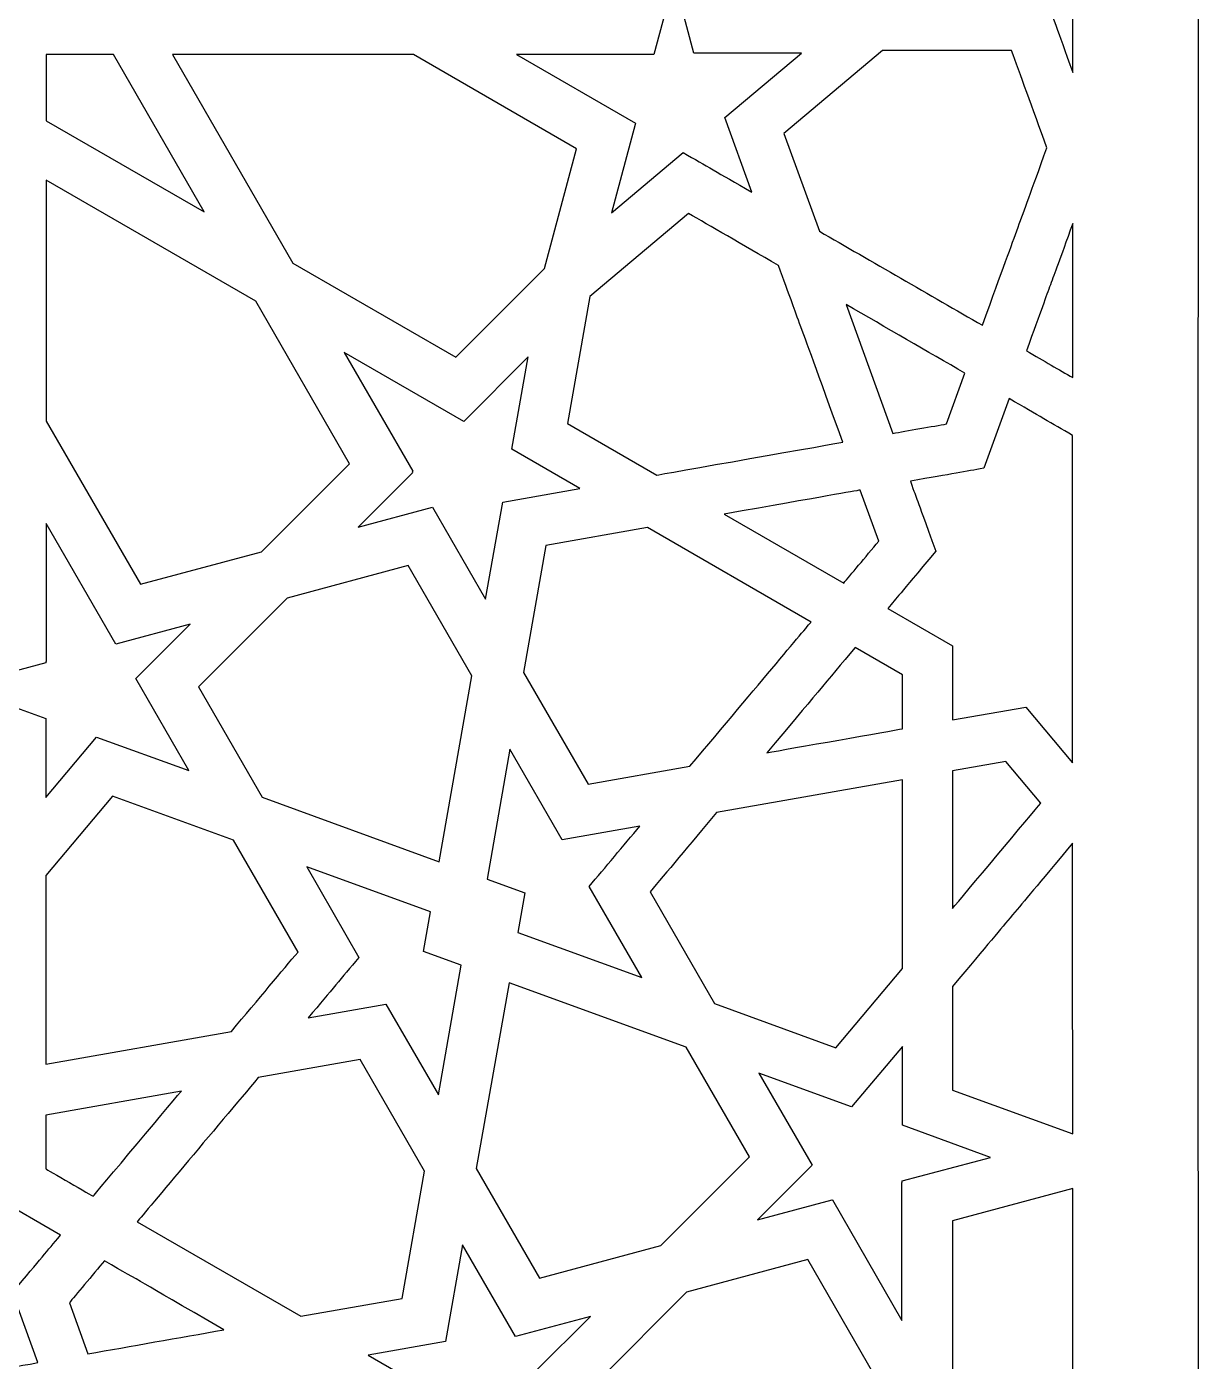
# Model space of a CAD drawing. Header units: millimetres. Extents: x -54 to 55, y -100 to 100.
# Drawn here: x 6.3 to 54.5, y -52.7 to 2.1 of the extents above; entities that cross this region are included whole.
import ezdxf

# ---------------------------------------------------------------- set-up
doc = ezdxf.new("R2010")
doc.units = ezdxf.units.MM
doc.header["$MEASUREMENT"] = 0
doc.layers.add('layer 1', color=7, linetype='Continuous')

msp = doc.modelspace()

# ---------------------------------------------------------------- linework, layer by layer
at = {"layer": 'layer 1', "color": 250}
for points, knots in [([(39.9831, 64.6702), (27.191, 76.9987), (13.4683, 88.3603), (0.1199, 100.1639), (0.1199, 100.1639), (-19.8368, 81.9923), (-25.8334, 78.3498), (-37.6556, 67.14), (-37.6556, 67.14), (-48.7211, 56.6473), (-54.3959, 43.5991), (-54.3272, 28.0159), (-54.3272, 28.0159), (-54.1452, -13.2052), (-54.2629, -52.2312), (-54.2629, -99.8361), (-54.2629, -99.8361), (-17.7913, -99.8361), (18.1751, -99.8361), (54.4463, -99.8361), (54.4463, -99.8361), (54.4463, -53.0892), (54.3733, -13.608), (54.484, 27.6902), (54.484, 27.6902), (54.5221, 42.0169), (50.2098, 54.8146), (39.9831, 64.6702)], [0, 0, 0, 0, 0.125, 0.125, 0.125, 0.125, 0.25, 0.25, 0.25, 0.25, 0.375, 0.375, 0.375, 0.375, 0.5, 0.5, 0.5, 0.5, 0.625, 0.625, 0.625, 0.625, 0.75, 0.75, 0.75, 0.75, 1, 1, 1, 1]), ([(-1.7664, 14.8216), (-1.7664, 14.8216), (0.0547, 17.9755), (0.0547, 17.9755), (0.0547, 17.9755), (0.0547, 17.9755), (1.8761, 14.8216), (1.8761, 14.8216), (1.8761, 14.8216), (1.8761, 14.8216), (5.0327, 16.6427), (5.0327, 16.6427), (5.0327, 16.6427), (5.0327, 16.6427), (5.0327, 12.9974), (5.0327, 12.9974), (5.0327, 12.9974), (5.0327, 12.9974), (8.6579, 12.9974), (8.6579, 12.9974), (8.6579, 12.9974), (8.6579, 12.9974), (6.8703, 9.8997), (6.8703, 9.8997), (6.8703, 9.8997), (6.8703, 9.8997), (6.8855, 9.8912), (6.8855, 9.8912), (6.8855, 9.8912), (6.8855, 9.8912), (6.8566, 9.8407), (6.8566, 9.8407), (6.8566, 9.8407), (6.8566, 9.8407), (9.966, 8.0451), (9.966, 8.0451), (9.966, 8.0451), (9.966, 8.0451), (6.8703, 6.2576), (6.8703, 6.2576), (6.8703, 6.2576), (6.8703, 6.2576), (6.8926, 6.2195), (6.8926, 6.2195), (6.8926, 6.2195), (6.8926, 6.2195), (6.8566, 6.1987), (6.8566, 6.1987), (6.8566, 6.1987), (6.8566, 6.1987), (8.6437, 3.1009), (8.6437, 3.1009), (8.6437, 3.1009), (8.1925, 3.1009), (5.4938, 3.1009), (5.0465, 3.1009), (5.0465, 3.1009), (5.0465, 3.1009), (5.0465, 3.042), (5.0465, 3.042), (5.0465, 3.042), (5.0465, 3.042), (5.0327, 3.042), (5.0327, 3.042), (5.0327, 3.042), (5.0327, 3.042), (5.0327, -0.5355), (5.0327, -0.5355), (5.0327, -0.5355), (5.0327, -0.5355), (1.8905, 1.2771), (1.8905, 1.2771), (1.8905, 1.2771), (1.8905, 1.2771), (1.8905, 1.2767), (1.8905, 1.2767), (1.8905, 1.2767), (1.8905, 1.2767), (1.8898, 1.2771), (1.8898, 1.2771), (1.8898, 1.2771), (1.8898, 1.2771), (0.0691, -1.8761), (0.0691, -1.8761), (0.0691, -1.8761), (0.0691, -1.8761), (-1.7516, 1.2771), (-1.7516, 1.2771), (-1.7516, 1.2771), (-1.7516, 1.2771), (-1.7523, 1.2767), (-1.7523, 1.2767), (-1.7523, 1.2767), (-1.7523, 1.2767), (-1.7523, 1.2771), (-1.7523, 1.2771), (-1.7523, 1.2771), (-1.7523, 1.2771), (-4.9082, -0.5436), (-4.9082, -0.5436), (-4.9082, -0.5436), (-4.9082, -0.5436), (-4.9082, 3.1009), (-4.9082, 3.1009), (-4.9082, 3.1009), (-5.364, 3.1009), (-8.0857, 3.1009), (-8.5341, 3.1009), (-8.5341, 3.1009), (-8.5341, 3.1009), (-6.7469, 6.1987), (-6.7469, 6.1987), (-6.7469, 6.1987), (-6.7469, 6.1987), (-6.7614, 6.2071), (-6.7614, 6.2071), (-6.7614, 6.2071), (-6.7614, 6.2071), (-6.7321, 6.2576), (-6.7321, 6.2576), (-6.7321, 6.2576), (-6.7321, 6.2576), (-9.8422, 8.0536), (-9.8422, 8.0536), (-9.8422, 8.0536), (-9.8422, 8.0536), (-6.7469, 9.8407), (-6.7469, 9.8407), (-6.7469, 9.8407), (-6.7469, 9.8407), (-6.7688, 9.8785), (-6.7688, 9.8785), (-6.7688, 9.8785), (-6.7688, 9.8785), (-6.7321, 9.8997), (-6.7321, 9.8997), (-6.7321, 9.8997), (-6.7321, 9.8997), (-8.5196, 12.9974), (-8.5196, 12.9974), (-8.5196, 12.9974), (-8.5196, 12.9974), (-4.9227, 12.9974), (-4.9227, 12.9974), (-4.9227, 12.9974), (-4.9227, 12.9974), (-4.9227, 13.0563), (-4.9227, 13.0563), (-4.9227, 13.0563), (-4.9174, 13.0563), (-4.9139, 13.0563), (-4.9082, 13.0563), (-4.9082, 13.0563), (-4.9082, 13.0563), (-4.9082, 16.6342), (-4.9082, 16.6342), (-4.9082, 16.6342), (-4.9082, 16.6342), (-1.7664, 14.8216), (-1.7664, 14.8216)], [0, 0, 0, 0, 0.0243902, 0.0243902, 0.0243902, 0.0243902, 0.0487805, 0.0487805, 0.0487805, 0.0487805, 0.0731707, 0.0731707, 0.0731707, 0.0731707, 0.097561, 0.097561, 0.097561, 0.097561, 0.1219512, 0.1219512, 0.1219512, 0.1219512, 0.1463415, 0.1463415, 0.1463415, 0.1463415, 0.1707317, 0.1707317, 0.1707317, 0.1707317, 0.195122, 0.195122, 0.195122, 0.195122, 0.2195122, 0.2195122, 0.2195122, 0.2195122, 0.2439024, 0.2439024, 0.2439024, 0.2439024, 0.2682927, 0.2682927, 0.2682927, 0.2682927, 0.2926829, 0.2926829, 0.2926829, 0.2926829, 0.3170732, 0.3170732, 0.3170732, 0.3170732, 0.3414634, 0.3414634, 0.3414634, 0.3414634, 0.3658537, 0.3658537, 0.3658537, 0.3658537, 0.3902439, 0.3902439, 0.3902439, 0.3902439, 0.4146341, 0.4146341, 0.4146341, 0.4146341, 0.4390244, 0.4390244, 0.4390244, 0.4390244, 0.4634146, 0.4634146, 0.4634146, 0.4634146, 0.4878049, 0.4878049, 0.4878049, 0.4878049, 0.5121951, 0.5121951, 0.5121951, 0.5121951, 0.5365854, 0.5365854, 0.5365854, 0.5365854, 0.5609756, 0.5609756, 0.5609756, 0.5609756, 0.5853659, 0.5853659, 0.5853659, 0.5853659, 0.6097561, 0.6097561, 0.6097561, 0.6097561, 0.6341463, 0.6341463, 0.6341463, 0.6341463, 0.6585366, 0.6585366, 0.6585366, 0.6585366, 0.6829268, 0.6829268, 0.6829268, 0.6829268, 0.7073171, 0.7073171, 0.7073171, 0.7073171, 0.7317073, 0.7317073, 0.7317073, 0.7317073, 0.7560976, 0.7560976, 0.7560976, 0.7560976, 0.7804878, 0.7804878, 0.7804878, 0.7804878, 0.804878, 0.804878, 0.804878, 0.804878, 0.8292683, 0.8292683, 0.8292683, 0.8292683, 0.8536585, 0.8536585, 0.8536585, 0.8536585, 0.8780488, 0.8780488, 0.8780488, 0.8780488, 0.902439, 0.902439, 0.902439, 0.902439, 0.9268293, 0.9268293, 0.9268293, 0.9268293, 0.9512195, 0.9512195, 0.9512195, 0.9512195, 1, 1, 1, 1]), ([(49.2873, 0.2431), (48.5994, 2.1308), (48.484, 2.4501), (48.2085, 3.2103), (48.2085, 3.2103), (48.2085, 3.2103), (43.834, 3.2124), (43.834, 3.2124), (43.834, 3.2124), (43.834, 3.2124), (48.0307, 6.7345), (48.0307, 6.7345), (48.0307, 6.7345), (48.0307, 6.7345), (49.2936, 5.6748), (49.2936, 5.6748), (49.2936, 5.6748), (49.2911, 3.8647), (49.289, 2.0539), (49.2873, 0.2431)], [0, 0, 0, 0, 0.1666667, 0.1666667, 0.1666667, 0.1666667, 0.3333333, 0.3333333, 0.3333333, 0.3333333, 0.5, 0.5, 0.5, 0.5, 0.6666667, 0.6666667, 0.6666667, 0.6666667, 1, 1, 1, 1]), ([(34.9814, -1.6012), (34.9814, -1.6012), (36.0987, -4.6694), (36.0987, -4.6694), (36.0987, -4.6694), (34.6382, -3.8266), (34.2727, -3.6156), (33.2757, -3.0399), (33.2757, -3.0399), (33.2757, -3.0399), (30.3262, -5.5136), (30.3262, -5.5136), (30.3262, -5.5136), (30.3262, -5.5136), (31.2977, -1.8923), (31.2977, -1.8923), (31.2977, -1.8923), (31.2977, -1.8923), (31.2967, -1.8916), (31.2967, -1.8916), (31.2967, -1.8916), (31.2967, -1.8916), (31.3122, -1.8334), (31.3122, -1.8334), (31.3122, -1.8334), (31.3122, -1.8334), (26.434, 0.9829), (26.434, 0.9829), (26.434, 0.9829), (26.434, 0.9829), (32.0671, 0.9829), (32.0671, 0.9829), (32.0671, 0.9829), (32.0671, 0.9829), (32.9007, 4.0951), (32.9007, 4.0951), (32.9007, 4.0951), (32.9007, 4.0951), (33.7181, 1.0421), (33.7181, 1.0421), (33.7181, 1.0421), (33.7181, 1.0421), (38.1314, 1.0421), (38.1314, 1.0421), (38.1314, 1.0421), (38.1314, 1.0421), (34.9814, -1.6012), (34.9814, -1.6012)], [0, 0, 0, 0, 0.0769231, 0.0769231, 0.0769231, 0.0769231, 0.1538462, 0.1538462, 0.1538462, 0.1538462, 0.2307692, 0.2307692, 0.2307692, 0.2307692, 0.3076923, 0.3076923, 0.3076923, 0.3076923, 0.3846154, 0.3846154, 0.3846154, 0.3846154, 0.4615385, 0.4615385, 0.4615385, 0.4615385, 0.5384615, 0.5384615, 0.5384615, 0.5384615, 0.6153846, 0.6153846, 0.6153846, 0.6153846, 0.6923077, 0.6923077, 0.6923077, 0.6923077, 0.7692308, 0.7692308, 0.7692308, 0.7692308, 0.8461538, 0.8461538, 0.8461538, 0.8461538, 1, 1, 1, 1]), ([(45.5672, -10.1339), (45.5672, -10.1339), (45.5669, -10.1339), (45.5669, -10.1339), (45.5669, -10.1339), (45.5669, -10.1339), (45.5665, -10.1349), (45.5665, -10.1349), (45.5665, -10.1349), (43.4315, -8.9023), (40.9973, -7.4969), (38.8722, -6.2696), (38.8722, -6.2696), (38.8722, -6.2696), (38.8722, -6.2692), (38.8722, -6.2692), (38.8722, -6.2692), (38.8722, -6.2692), (37.4096, -2.2518), (37.4096, -2.2518), (37.4096, -2.2518), (37.4096, -2.2518), (41.4679, 1.1543), (41.4679, 1.1543), (41.4679, 1.1543), (41.4679, 1.1543), (46.7653, 1.1518), (46.7653, 1.1518), (46.7653, 1.1518), (47.1008, 0.2297), (47.6193, -1.1938), (48.2208, -2.8434), (48.2208, -2.8434), (46.8552, -6.5959), (47.3018, -5.3682), (45.5672, -10.1339)], [0, 0, 0, 0, 0.1, 0.1, 0.1, 0.1, 0.2, 0.2, 0.2, 0.2, 0.3, 0.3, 0.3, 0.3, 0.4, 0.4, 0.4, 0.4, 0.5, 0.5, 0.5, 0.5, 0.6, 0.6, 0.6, 0.6, 0.7, 0.7, 0.7, 0.7, 0.8, 0.8, 0.8, 0.8, 1, 1, 1, 1]), ([(7.106, -1.7325), (7.106, -1.7325), (7.106, 0.9829), (7.106, 0.9829), (7.106, 0.9829), (7.3448, 0.9829), (9.362, 0.9829), (9.8661, 0.9829), (9.8661, 0.9829), (9.8661, 0.9829), (13.5971, -5.4797), (13.5971, -5.4797), (13.5971, -5.4797), (13.5971, -5.4797), (7.106, -1.7325), (7.106, -1.7325)], [0, 0, 0, 0, 0.2, 0.2, 0.2, 0.2, 0.4, 0.4, 0.4, 0.4, 0.6, 0.6, 0.6, 0.6, 1, 1, 1, 1]), ([(27.578, -7.8041), (27.578, -7.8041), (23.936, -11.4487), (23.936, -11.4487), (23.936, -11.4487), (23.936, -11.4487), (17.2363, -7.5808), (17.2363, -7.5808), (17.2363, -7.5808), (17.2363, -7.5808), (12.2925, 0.9829), (12.2925, 0.9829), (12.2925, 0.9829), (12.2925, 0.9829), (22.1992, 0.9829), (22.1992, 0.9829), (22.1992, 0.9829), (22.1992, 0.9829), (28.8978, -2.8839), (28.8978, -2.8839), (28.8978, -2.8839), (28.8978, -2.8839), (27.578, -7.8041), (27.578, -7.8041)], [0, 0, 0, 0, 0.1428571, 0.1428571, 0.1428571, 0.1428571, 0.2857143, 0.2857143, 0.2857143, 0.2857143, 0.4285714, 0.4285714, 0.4285714, 0.4285714, 0.5714286, 0.5714286, 0.5714286, 0.5714286, 0.7142857, 0.7142857, 0.7142857, 0.7142857, 1, 1, 1, 1]), ([(19.5657, -15.8185), (19.5657, -15.8185), (15.9515, -19.4306), (15.9515, -19.4306), (15.9515, -19.4306), (15.9515, -19.4306), (10.9742, -20.7659), (10.9742, -20.7659), (10.9742, -20.7659), (10.9742, -20.7659), (7.106, -14.0652), (7.106, -14.0652), (7.106, -14.0652), (7.106, -14.0652), (7.106, -4.1776), (7.106, -4.1776), (7.106, -4.1776), (7.106, -4.1776), (15.7141, -9.1468), (15.7141, -9.1468), (15.7141, -9.1468), (15.7141, -9.1468), (19.5657, -15.8185), (19.5657, -15.8185)], [0, 0, 0, 0, 0.1428571, 0.1428571, 0.1428571, 0.1428571, 0.2857143, 0.2857143, 0.2857143, 0.2857143, 0.4285714, 0.4285714, 0.4285714, 0.4285714, 0.5714286, 0.5714286, 0.5714286, 0.5714286, 0.7142857, 0.7142857, 0.7142857, 0.7142857, 1, 1, 1, 1]), ([(32.1874, -16.2824), (32.1874, -16.2824), (28.5168, -14.1637), (28.5168, -14.1637), (28.5168, -14.1637), (28.5168, -14.1637), (29.4358, -8.9475), (29.4358, -8.9475), (29.4358, -8.9475), (29.4358, -8.9475), (33.4945, -5.5435), (33.4945, -5.5435), (33.4945, -5.5435), (34.3478, -6.0367), (35.6662, -6.7973), (37.194, -7.6782), (37.194, -7.6782), (38.1561, -10.3216), (37.6583, -8.9538), (39.8353, -14.9345), (39.8353, -14.9345), (39.8275, -14.9359), (32.1955, -16.2824), (32.1874, -16.2824)], [0, 0, 0, 0, 0.1428571, 0.1428571, 0.1428571, 0.1428571, 0.2857143, 0.2857143, 0.2857143, 0.2857143, 0.4285714, 0.4285714, 0.4285714, 0.4285714, 0.5714286, 0.5714286, 0.5714286, 0.5714286, 0.7142857, 0.7142857, 0.7142857, 0.7142857, 1, 1, 1, 1]), ([(49.2781, -12.2784), (48.7352, -11.9652), (48.0914, -11.5933), (47.3777, -11.1806), (47.3777, -11.1806), (48.6131, -7.7858), (48.1422, -9.0798), (49.282, -5.9482), (49.282, -5.9482), (49.2802, -8.0588), (49.2792, -10.1688), (49.2781, -12.2784)], [0, 0, 0, 0, 0.25, 0.25, 0.25, 0.25, 0.5, 0.5, 0.5, 0.5, 1, 1, 1, 1]), ([(44.0944, -14.1838), (43.5948, -14.2723), (42.407, -14.4812), (41.8945, -14.5711), (41.8945, -14.5711), (41.8945, -14.5711), (41.8941, -14.5701), (41.8941, -14.5701), (41.8941, -14.5701), (41.8941, -14.5701), (41.8938, -14.5704), (41.8938, -14.5704), (41.8938, -14.5704), (41.8938, -14.5704), (39.9683, -9.2802), (39.9683, -9.2802), (39.9683, -9.2802), (41.6168, -10.2323), (43.3204, -11.2162), (44.8521, -12.0999), (44.8521, -12.0999), (44.8521, -12.0999), (44.0944, -14.1838), (44.0944, -14.1838)], [0, 0, 0, 0, 0.1428571, 0.1428571, 0.1428571, 0.1428571, 0.2857143, 0.2857143, 0.2857143, 0.2857143, 0.4285714, 0.4285714, 0.4285714, 0.4285714, 0.5714286, 0.5714286, 0.5714286, 0.5714286, 0.7142857, 0.7142857, 0.7142857, 0.7142857, 1, 1, 1, 1]), ([(29.0332, -16.8391), (29.0332, -16.8391), (25.8614, -17.3986), (25.8614, -17.3986), (25.8614, -17.3986), (25.8614, -17.3986), (25.1573, -21.3854), (25.1573, -21.3854), (25.1573, -21.3854), (25.1573, -21.3854), (22.9736, -17.6032), (22.9736, -17.6032), (22.9736, -17.6032), (22.9736, -17.6032), (19.9182, -18.4224), (19.9182, -18.4224), (19.9182, -18.4224), (19.9182, -18.4224), (22.1555, -16.1865), (22.1555, -16.1865), (22.1555, -16.1865), (22.1555, -16.1865), (22.1393, -16.1583), (22.1393, -16.1583), (22.1393, -16.1583), (22.1393, -16.1583), (22.1703, -16.1272), (22.1703, -16.1272), (22.1703, -16.1272), (22.1703, -16.1272), (19.3534, -11.248), (19.3534, -11.248), (19.3534, -11.248), (19.3534, -11.248), (24.2609, -14.0808), (24.2609, -14.0808), (24.2609, -14.0808), (24.2609, -14.0808), (26.907, -11.4328), (26.907, -11.4328), (26.907, -11.4328), (26.907, -11.4328), (26.2389, -15.2262), (26.2389, -15.2262), (26.2389, -15.2262), (26.2389, -15.2262), (29.0332, -16.8391), (29.0332, -16.8391)], [0, 0, 0, 0, 0.0769231, 0.0769231, 0.0769231, 0.0769231, 0.1538462, 0.1538462, 0.1538462, 0.1538462, 0.2307692, 0.2307692, 0.2307692, 0.2307692, 0.3076923, 0.3076923, 0.3076923, 0.3076923, 0.3846154, 0.3846154, 0.3846154, 0.3846154, 0.4615385, 0.4615385, 0.4615385, 0.4615385, 0.5384615, 0.5384615, 0.5384615, 0.5384615, 0.6153846, 0.6153846, 0.6153846, 0.6153846, 0.6923077, 0.6923077, 0.6923077, 0.6923077, 0.7692308, 0.7692308, 0.7692308, 0.7692308, 0.8461538, 0.8461538, 0.8461538, 0.8461538, 1, 1, 1, 1]), ([(49.2753, -28.1047), (49.2753, -28.1047), (47.3505, -25.8085), (47.3505, -25.8085), (47.3505, -25.8085), (47.3505, -25.8085), (44.3389, -26.3394), (44.3389, -26.3394), (44.3389, -26.3394), (44.3389, -26.1789), (44.3389, -24.1487), (44.3389, -23.2995), (44.3389, -23.2995), (44.3389, -23.2995), (41.6807, -21.7639), (41.6807, -21.7639), (41.6807, -21.7639), (42.1001, -21.2633), (42.0543, -21.318), (43.6538, -19.4105), (43.6538, -19.4105), (42.7231, -16.8515), (42.9577, -17.4967), (42.6088, -16.5361), (42.6088, -16.5361), (44.3551, -16.2292), (44.8592, -16.1392), (45.6233, -16.0038), (45.6233, -16.0038), (45.6233, -16.0038), (46.6626, -13.1459), (46.6626, -13.1459), (46.6626, -13.1459), (47.879, -13.8486), (48.3859, -14.1407), (49.2774, -14.6551), (49.2774, -14.6551), (49.2756, -19.1449), (49.2749, -23.6301), (49.2753, -28.1047)], [0, 0, 0, 0, 0.0909091, 0.0909091, 0.0909091, 0.0909091, 0.1818182, 0.1818182, 0.1818182, 0.1818182, 0.2727273, 0.2727273, 0.2727273, 0.2727273, 0.3636364, 0.3636364, 0.3636364, 0.3636364, 0.4545455, 0.4545455, 0.4545455, 0.4545455, 0.5454545, 0.5454545, 0.5454545, 0.5454545, 0.6363636, 0.6363636, 0.6363636, 0.6363636, 0.7272727, 0.7272727, 0.7272727, 0.7272727, 0.8181818, 0.8181818, 0.8181818, 0.8181818, 1, 1, 1, 1]), ([(40.5497, -16.8991), (40.5497, -16.8991), (41.3127, -18.9978), (41.3127, -18.9978), (41.3127, -18.9978), (40.7726, -19.6416), (40.1196, -20.4209), (39.8706, -20.7186), (39.8706, -20.7186), (39.8706, -20.7186), (34.9624, -17.8844), (34.9624, -17.8844), (34.9624, -17.8844), (39.0549, -17.1633), (40.2925, -16.9443), (40.5497, -16.8991)], [0, 0, 0, 0, 0.2, 0.2, 0.2, 0.2, 0.4, 0.4, 0.4, 0.4, 0.6, 0.6, 0.6, 0.6, 1, 1, 1, 1]), ([(3.4678, -24.9629), (3.4678, -24.9629), (7.0915, -23.9928), (7.0915, -23.9928), (7.0915, -23.9928), (7.0915, -23.9928), (7.0915, -23.9374), (7.0915, -23.9374), (7.0915, -23.9374), (7.0915, -23.9374), (7.106, -23.9335), (7.106, -23.9335), (7.106, -23.9335), (7.106, -23.9335), (7.106, -18.2682), (7.106, -18.2682), (7.106, -18.2682), (7.106, -18.2682), (9.9667, -23.223), (9.9667, -23.223), (9.9667, -23.223), (9.9667, -23.223), (13.0231, -22.4031), (13.0231, -22.4031), (13.0231, -22.4031), (13.0231, -22.4031), (10.7855, -24.6401), (10.7855, -24.6401), (10.7855, -24.6401), (10.7855, -24.6401), (12.9674, -28.4194), (12.9674, -28.4194), (12.9674, -28.4194), (12.9674, -28.4194), (9.174, -27.0401), (9.174, -27.0401), (9.174, -27.0401), (9.174, -27.0401), (7.0905, -29.5229), (7.0905, -29.5229), (7.0905, -29.5229), (7.0905, -29.1172), (7.0905, -26.688), (7.0905, -26.2823), (7.0905, -26.2823), (7.0905, -26.2823), (3.4678, -24.9629), (3.4678, -24.9629)], [0, 0, 0, 0, 0.0769231, 0.0769231, 0.0769231, 0.0769231, 0.1538462, 0.1538462, 0.1538462, 0.1538462, 0.2307692, 0.2307692, 0.2307692, 0.2307692, 0.3076923, 0.3076923, 0.3076923, 0.3076923, 0.3846154, 0.3846154, 0.3846154, 0.3846154, 0.4615385, 0.4615385, 0.4615385, 0.4615385, 0.5384615, 0.5384615, 0.5384615, 0.5384615, 0.6153846, 0.6153846, 0.6153846, 0.6153846, 0.6923077, 0.6923077, 0.6923077, 0.6923077, 0.7692308, 0.7692308, 0.7692308, 0.7692308, 0.8461538, 0.8461538, 0.8461538, 0.8461538, 1, 1, 1, 1]), ([(29.368, -28.9807), (29.368, -28.9807), (26.7169, -24.3932), (26.7169, -24.3932), (26.7169, -24.3932), (26.7169, -24.3932), (27.6384, -19.1763), (27.6384, -19.1763), (27.6384, -19.1763), (27.6384, -19.1763), (31.8075, -18.4404), (31.8075, -18.4404), (31.8075, -18.4404), (31.8075, -18.4404), (38.5272, -22.3206), (38.5272, -22.3206), (38.5272, -22.3206), (38.5272, -22.3206), (36.3495, -24.9142), (33.5548, -28.2416), (33.5548, -28.2416), (33.5548, -28.2416), (29.368, -28.9807), (29.368, -28.9807)], [0, 0, 0, 0, 0.1428571, 0.1428571, 0.1428571, 0.1428571, 0.2857143, 0.2857143, 0.2857143, 0.2857143, 0.4285714, 0.4285714, 0.4285714, 0.4285714, 0.5714286, 0.5714286, 0.5714286, 0.5714286, 0.7142857, 0.7142857, 0.7142857, 0.7142857, 1, 1, 1, 1]), ([(23.253, -32.161), (23.253, -32.161), (15.9755, -29.5113), (15.9755, -29.5113), (15.9755, -29.5113), (15.9755, -29.5113), (13.359, -24.9788), (13.359, -24.9788), (13.359, -24.9788), (13.359, -24.9788), (17.0032, -21.3356), (17.0032, -21.3356), (17.0032, -21.3356), (17.0032, -21.3356), (21.9805, -20.0011), (21.9805, -20.0011), (21.9805, -20.0011), (21.9805, -20.0011), (24.5971, -24.5336), (24.5971, -24.5336), (24.5971, -24.5336), (24.5971, -24.5336), (23.253, -32.161), (23.253, -32.161)], [0, 0, 0, 0, 0.1428571, 0.1428571, 0.1428571, 0.1428571, 0.2857143, 0.2857143, 0.2857143, 0.2857143, 0.4285714, 0.4285714, 0.4285714, 0.4285714, 0.5714286, 0.5714286, 0.5714286, 0.5714286, 0.7142857, 0.7142857, 0.7142857, 0.7142857, 1, 1, 1, 1]), ([(36.7118, -27.6849), (38.6235, -25.4081), (39.1654, -24.7618), (40.338, -23.3662), (40.338, -23.3662), (40.338, -23.3662), (42.2797, -24.4877), (42.2797, -24.4877), (42.2797, -24.4877), (42.2797, -24.4877), (42.2797, -26.7024), (42.2797, -26.7024), (42.2797, -26.7024), (41.8641, -26.7758), (37.5856, -27.5308), (36.7118, -27.6849)], [0, 0, 0, 0, 0.2, 0.2, 0.2, 0.2, 0.4, 0.4, 0.4, 0.4, 0.6, 0.6, 0.6, 0.6, 1, 1, 1, 1]), ([(25.2179, -32.8757), (25.2179, -32.8757), (26.1581, -27.541), (26.1581, -27.541), (26.1581, -27.541), (26.1581, -27.541), (28.3062, -31.2589), (28.3062, -31.2589), (28.3062, -31.2589), (28.3062, -31.2589), (31.4981, -30.6955), (31.4981, -30.6955), (31.4981, -30.6955), (30.8253, -31.4978), (30.0637, -32.4051), (29.4153, -33.178), (29.4153, -33.178), (29.4153, -33.178), (31.5739, -36.921), (31.5739, -36.921), (31.5739, -36.921), (31.5739, -36.921), (26.4841, -35.0693), (26.4841, -35.0693), (26.4841, -35.0693), (26.4841, -35.0693), (26.7716, -33.4409), (26.7716, -33.4409), (26.7716, -33.4409), (26.7716, -33.4409), (25.2179, -32.8757), (25.2179, -32.8757)], [0, 0, 0, 0, 0.1111111, 0.1111111, 0.1111111, 0.1111111, 0.2222222, 0.2222222, 0.2222222, 0.2222222, 0.3333333, 0.3333333, 0.3333333, 0.3333333, 0.4444444, 0.4444444, 0.4444444, 0.4444444, 0.5555556, 0.5555556, 0.5555556, 0.5555556, 0.6666667, 0.6666667, 0.6666667, 0.6666667, 0.7777778, 0.7777778, 0.7777778, 0.7777778, 1, 1, 1, 1]), ([(47.9696, -29.7547), (47.6338, -30.1554), (44.735, -33.6119), (44.3389, -34.0843), (44.3389, -34.0843), (44.3389, -34.0843), (44.3389, -28.43), (44.3389, -28.43), (44.3389, -28.43), (44.3389, -28.43), (46.5367, -28.043), (46.5367, -28.043), (46.5367, -28.043), (46.5367, -28.043), (47.97, -29.7536), (47.97, -29.7536), (47.97, -29.7536), (47.97, -29.7536), (47.9693, -29.7543), (47.9693, -29.7543), (47.9693, -29.7543), (47.9693, -29.7543), (47.9696, -29.7547), (47.9696, -29.7547)], [0, 0, 0, 0, 0.1428571, 0.1428571, 0.1428571, 0.1428571, 0.2857143, 0.2857143, 0.2857143, 0.2857143, 0.4285714, 0.4285714, 0.4285714, 0.4285714, 0.5714286, 0.5714286, 0.5714286, 0.5714286, 0.7142857, 0.7142857, 0.7142857, 0.7142857, 1, 1, 1, 1]), ([(34.5655, -37.9871), (34.5655, -37.9871), (31.919, -33.3978), (31.919, -33.3978), (31.919, -33.3978), (32.5497, -32.6457), (33.5234, -31.4851), (34.6512, -30.1392), (34.6512, -30.1392), (34.6512, -30.1392), (42.2797, -28.7934), (42.2797, -28.7934), (42.2797, -28.7934), (42.2797, -28.7934), (42.2797, -36.5397), (42.2797, -36.5397), (42.2797, -36.5397), (42.2797, -36.5397), (39.5453, -39.7979), (39.5453, -39.7979), (39.5453, -39.7979), (39.5453, -39.7979), (34.5655, -37.9871), (34.5655, -37.9871)], [0, 0, 0, 0, 0.1428571, 0.1428571, 0.1428571, 0.1428571, 0.2857143, 0.2857143, 0.2857143, 0.2857143, 0.4285714, 0.4285714, 0.4285714, 0.4285714, 0.5714286, 0.5714286, 0.5714286, 0.5714286, 0.7142857, 0.7142857, 0.7142857, 0.7142857, 1, 1, 1, 1]), ([(14.8047, -31.278), (14.8047, -31.278), (17.4512, -35.868), (17.4512, -35.868), (17.4512, -35.868), (16.8204, -36.6197), (15.8468, -37.78), (14.7189, -39.1262), (14.7189, -39.1262), (14.7189, -39.1262), (7.0905, -40.4721), (7.0905, -40.4721), (7.0905, -40.4721), (7.0905, -40.4721), (7.0905, -32.7261), (7.0905, -32.7261), (7.0905, -32.7261), (7.0905, -32.7261), (9.8248, -29.4675), (9.8248, -29.4675), (9.8248, -29.4675), (9.8248, -29.4675), (14.8047, -31.278), (14.8047, -31.278)], [0, 0, 0, 0, 0.1428571, 0.1428571, 0.1428571, 0.1428571, 0.2857143, 0.2857143, 0.2857143, 0.2857143, 0.4285714, 0.4285714, 0.4285714, 0.4285714, 0.5714286, 0.5714286, 0.5714286, 0.5714286, 0.7142857, 0.7142857, 0.7142857, 0.7142857, 1, 1, 1, 1]), ([(49.2756, -31.4018), (49.2763, -35.3917), (49.2774, -39.3728), (49.2788, -43.3409), (49.2788, -43.3409), (49.2788, -43.3409), (44.3389, -41.542), (44.3389, -41.542), (44.3389, -41.542), (44.3389, -41.1695), (44.3389, -38.0689), (44.3389, -37.2886), (44.3389, -37.2886), (47.3001, -33.7576), (46.3081, -34.9405), (49.2756, -31.4018)], [0, 0, 0, 0, 0.2, 0.2, 0.2, 0.2, 0.4, 0.4, 0.4, 0.4, 0.6, 0.6, 0.6, 0.6, 1, 1, 1, 1]), ([(21.0636, -38.0069), (21.0636, -38.0069), (17.8721, -38.5702), (17.8721, -38.5702), (17.8721, -38.5702), (18.8789, -37.3697), (19.1911, -36.9976), (19.9549, -36.0877), (19.9549, -36.0877), (19.9549, -36.0877), (17.8117, -32.3712), (17.8117, -32.3712), (17.8117, -32.3712), (17.8117, -32.3712), (22.89, -34.2198), (22.89, -34.2198), (22.89, -34.2198), (22.89, -34.2198), (22.6025, -35.8482), (22.6025, -35.8482), (22.6025, -35.8482), (22.6025, -35.8482), (24.1561, -36.4134), (24.1561, -36.4134), (24.1561, -36.4134), (24.1561, -36.4134), (23.2177, -41.734), (23.2177, -41.734), (23.2177, -41.734), (23.2177, -41.734), (21.0636, -38.0069), (21.0636, -38.0069)], [0, 0, 0, 0, 0.1111111, 0.1111111, 0.1111111, 0.1111111, 0.2222222, 0.2222222, 0.2222222, 0.2222222, 0.3333333, 0.3333333, 0.3333333, 0.3333333, 0.4444444, 0.4444444, 0.4444444, 0.4444444, 0.5555556, 0.5555556, 0.5555556, 0.5555556, 0.6666667, 0.6666667, 0.6666667, 0.6666667, 0.7777778, 0.7777778, 0.7777778, 0.7777778, 1, 1, 1, 1]), ([(27.3755, -49.2569), (27.3755, -49.2569), (24.7756, -44.7534), (24.7756, -44.7534), (24.7756, -44.7534), (24.7756, -44.7534), (26.1207, -37.1281), (26.1207, -37.1281), (26.1207, -37.1281), (26.1207, -37.1281), (33.3971, -39.7757), (33.3971, -39.7757), (33.3971, -39.7757), (33.3971, -39.7757), (35.9971, -44.2792), (35.9971, -44.2792), (35.9971, -44.2792), (35.9971, -44.2792), (32.3529, -47.922), (32.3529, -47.922), (32.3529, -47.922), (32.3529, -47.922), (27.3755, -49.2569), (27.3755, -49.2569)], [0, 0, 0, 0, 0.1428571, 0.1428571, 0.1428571, 0.1428571, 0.2857143, 0.2857143, 0.2857143, 0.2857143, 0.4285714, 0.4285714, 0.4285714, 0.4285714, 0.5714286, 0.5714286, 0.5714286, 0.5714286, 0.7142857, 0.7142857, 0.7142857, 0.7142857, 1, 1, 1, 1]), ([(39.4038, -46.0385), (39.4038, -46.0385), (39.4031, -46.0385), (39.4031, -46.0385), (39.4031, -46.0385), (39.4031, -46.0385), (39.4031, -46.0385), (39.4031, -46.0385), (39.4031, -46.0385), (39.4031, -46.0385), (36.323, -46.8648), (36.323, -46.8648), (36.323, -46.8648), (36.323, -46.8648), (38.5706, -44.6179), (38.5706, -44.6179), (38.5706, -44.6179), (38.5706, -44.6179), (36.3901, -40.8414), (36.3901, -40.8414), (36.3901, -40.8414), (36.3901, -40.8414), (40.1962, -42.2254), (40.1962, -42.2254), (40.1962, -42.2254), (40.1962, -42.2254), (42.2797, -39.7425), (42.2797, -39.7425), (42.2797, -39.7425), (42.2797, -40.1486), (42.2797, -42.5774), (42.2797, -42.9831), (42.2797, -42.9831), (42.2797, -42.9831), (45.896, -44.3001), (45.896, -44.3001), (45.896, -44.3001), (45.896, -44.3001), (42.2783, -45.2688), (42.2783, -45.2688), (42.2783, -45.2688), (42.2783, -45.2688), (42.2783, -45.3242), (42.2783, -45.3242), (42.2783, -45.3242), (42.2783, -45.3242), (42.2642, -45.3277), (42.2642, -45.3277), (42.2642, -45.3277), (42.2642, -45.3277), (42.2642, -50.9933), (42.2642, -50.9933), (42.2642, -50.9933), (42.2642, -50.9933), (39.4038, -46.0385), (39.4038, -46.0385)], [0, 0, 0, 0, 0.0666667, 0.0666667, 0.0666667, 0.0666667, 0.1333333, 0.1333333, 0.1333333, 0.1333333, 0.2, 0.2, 0.2, 0.2, 0.2666667, 0.2666667, 0.2666667, 0.2666667, 0.3333333, 0.3333333, 0.3333333, 0.3333333, 0.4, 0.4, 0.4, 0.4, 0.4666667, 0.4666667, 0.4666667, 0.4666667, 0.5333333, 0.5333333, 0.5333333, 0.5333333, 0.6, 0.6, 0.6, 0.6, 0.6666667, 0.6666667, 0.6666667, 0.6666667, 0.7333333, 0.7333333, 0.7333333, 0.7333333, 0.8, 0.8, 0.8, 0.8, 0.8666667, 0.8666667, 0.8666667, 0.8666667, 1, 1, 1, 1]), ([(15.8154, -41.0238), (15.8154, -41.0238), (20.0021, -40.2851), (20.0021, -40.2851), (20.0021, -40.2851), (20.0021, -40.2851), (22.6533, -44.8723), (22.6533, -44.8723), (22.6533, -44.8723), (22.6533, -44.8723), (21.7318, -50.0891), (21.7318, -50.0891), (21.7318, -50.0891), (21.7318, -50.0891), (17.5627, -50.825), (17.5627, -50.825), (17.5627, -50.825), (17.5627, -50.825), (10.843, -46.9448), (10.843, -46.9448), (10.843, -46.9448), (10.8909, -46.8877), (14.2367, -42.9034), (15.8154, -41.0238)], [0, 0, 0, 0, 0.1428571, 0.1428571, 0.1428571, 0.1428571, 0.2857143, 0.2857143, 0.2857143, 0.2857143, 0.4285714, 0.4285714, 0.4285714, 0.4285714, 0.5714286, 0.5714286, 0.5714286, 0.5714286, 0.7142857, 0.7142857, 0.7142857, 0.7142857, 1, 1, 1, 1]), ([(0.0688, -54.5973), (0.0688, -54.5973), (-2.5943, -56.1336), (-2.5943, -56.1336), (-2.5943, -56.1336), (-3.9166, -52.4937), (-3.0819, -54.7864), (-3.6809, -53.1421), (-3.6809, -53.1421), (-4.499, -53.1421), (-3.907, -53.2137), (-6.6531, -52.73), (-6.6531, -52.73), (-6.0671, -51.1221), (-5.8671, -50.5714), (-5.6067, -49.8549), (-5.6067, -49.8549), (-5.6067, -49.8549), (-7.5706, -47.5135), (-7.5706, -47.5135), (-7.5706, -47.5135), (-7.5706, -47.5135), (-7.5703, -47.5135), (-7.5703, -47.5135), (-7.5703, -47.5135), (-7.5703, -47.5135), (-7.5706, -47.5132), (-7.5706, -47.5132), (-7.5706, -47.5132), (-7.5706, -47.5132), (-4.9241, -45.9839), (-4.9241, -45.9839), (-4.9241, -45.9839), (-4.9241, -45.7052), (-4.9241, -43.489), (-4.9241, -42.9246), (-4.9241, -42.9246), (-4.9241, -42.9246), (-1.9135, -43.4576), (-1.9135, -43.4576), (-1.9135, -43.4576), (-1.9135, -43.4576), (0.0554, -41.1131), (0.0554, -41.1131), (0.0554, -41.1131), (0.0554, -41.1131), (2.0196, -43.4573), (2.0196, -43.4573), (2.0196, -43.4573), (2.0196, -43.4573), (5.0313, -42.9263), (5.0313, -42.9263), (5.0313, -42.9263), (5.0313, -42.9263), (5.0313, -45.9666), (5.0313, -45.9666), (5.0313, -45.9666), (5.0313, -45.9666), (7.6895, -47.5015), (7.6895, -47.5015), (7.6895, -47.5015), (7.1127, -48.1901), (6.9239, -48.4145), (5.7167, -49.8549), (5.7167, -49.8549), (5.7167, -49.8549), (6.7613, -52.7293), (6.7613, -52.7293), (6.7613, -52.7293), (4.9607, -53.0458), (4.6115, -53.1082), (3.7468, -53.2617), (3.7468, -53.2617), (3.7468, -53.2617), (2.7075, -56.1199), (2.7075, -56.1199), (2.7075, -56.1199), (1.0364, -55.154), (0.3263, -54.7455), (0.0688, -54.5973)], [0, 0, 0, 0, 0.047619, 0.047619, 0.047619, 0.047619, 0.0952381, 0.0952381, 0.0952381, 0.0952381, 0.1428571, 0.1428571, 0.1428571, 0.1428571, 0.1904762, 0.1904762, 0.1904762, 0.1904762, 0.2380952, 0.2380952, 0.2380952, 0.2380952, 0.2857143, 0.2857143, 0.2857143, 0.2857143, 0.3333333, 0.3333333, 0.3333333, 0.3333333, 0.3809524, 0.3809524, 0.3809524, 0.3809524, 0.4285714, 0.4285714, 0.4285714, 0.4285714, 0.4761905, 0.4761905, 0.4761905, 0.4761905, 0.5238095, 0.5238095, 0.5238095, 0.5238095, 0.5714286, 0.5714286, 0.5714286, 0.5714286, 0.6190476, 0.6190476, 0.6190476, 0.6190476, 0.6666667, 0.6666667, 0.6666667, 0.6666667, 0.7142857, 0.7142857, 0.7142857, 0.7142857, 0.7619048, 0.7619048, 0.7619048, 0.7619048, 0.8095238, 0.8095238, 0.8095238, 0.8095238, 0.8571429, 0.8571429, 0.8571429, 0.8571429, 0.9047619, 0.9047619, 0.9047619, 0.9047619, 1, 1, 1, 1]), ([(7.0905, -42.563), (7.0905, -42.563), (12.6587, -41.5808), (12.6587, -41.5808), (12.6587, -41.5808), (12.6573, -41.5823), (9.0325, -45.8992), (9.0325, -45.8992), (9.0325, -45.8992), (9.029, -45.8971), (7.0936, -44.7795), (7.0905, -44.7777), (7.0905, -44.7777), (7.0905, -44.7777), (7.0905, -42.563), (7.0905, -42.563)], [0, 0, 0, 0, 0.2, 0.2, 0.2, 0.2, 0.4, 0.4, 0.4, 0.4, 0.6, 0.6, 0.6, 0.6, 1, 1, 1, 1]), ([(44.3381, -54.5856), (44.3381, -54.5856), (44.3381, -46.9039), (44.3381, -46.9039), (44.3381, -46.9039), (44.3381, -46.9039), (49.2795, -45.5806), (49.2795, -45.5806), (49.2795, -45.5806), (49.2813, -49.2658), (49.2876, -63.1275), (49.2876, -63.1592), (49.2876, -63.1592), (49.2876, -63.1592), (44.3381, -54.5856), (44.3381, -54.5856)], [0, 0, 0, 0, 0.2, 0.2, 0.2, 0.2, 0.4, 0.4, 0.4, 0.4, 0.6, 0.6, 0.6, 0.6, 1, 1, 1, 1]), ([(27.2305, -53.1036), (27.2305, -53.1036), (27.2002, -53.134), (27.2002, -53.134), (27.2002, -53.134), (27.2002, -53.134), (30.0171, -58.0136), (30.0171, -58.0136), (30.0171, -58.0136), (30.0171, -58.0136), (25.1096, -55.1804), (25.1096, -55.1804), (25.1096, -55.1804), (25.1096, -55.1804), (25.1093, -55.1808), (25.1093, -55.1808), (25.1093, -55.1808), (25.1093, -55.1808), (25.1089, -55.1804), (25.1089, -55.1804), (25.1089, -55.1804), (25.1089, -55.1804), (22.4638, -57.827), (22.4638, -57.827), (22.4638, -57.827), (22.4638, -57.827), (23.1313, -54.0392), (23.1313, -54.0392), (23.1313, -54.0392), (23.1313, -54.0392), (20.3369, -52.4263), (20.3369, -52.4263), (20.3369, -52.4263), (20.3369, -52.4263), (23.5087, -51.8664), (23.5087, -51.8664), (23.5087, -51.8664), (23.5087, -51.8664), (24.2108, -47.8927), (24.2108, -47.8927), (24.2108, -47.8927), (24.2108, -47.8927), (26.3825, -51.6548), (26.3825, -51.6548), (26.3825, -51.6548), (26.3825, -51.6548), (29.4619, -50.8289), (29.4619, -50.8289), (29.4619, -50.8289), (29.4619, -50.8289), (27.2143, -53.0754), (27.2143, -53.0754), (27.2143, -53.0754), (27.2143, -53.0754), (27.2305, -53.1036), (27.2305, -53.1036)], [0, 0, 0, 0, 0.0666667, 0.0666667, 0.0666667, 0.0666667, 0.1333333, 0.1333333, 0.1333333, 0.1333333, 0.2, 0.2, 0.2, 0.2, 0.2666667, 0.2666667, 0.2666667, 0.2666667, 0.3333333, 0.3333333, 0.3333333, 0.3333333, 0.4, 0.4, 0.4, 0.4, 0.4666667, 0.4666667, 0.4666667, 0.4666667, 0.5333333, 0.5333333, 0.5333333, 0.5333333, 0.6, 0.6, 0.6, 0.6, 0.6666667, 0.6666667, 0.6666667, 0.6666667, 0.7333333, 0.7333333, 0.7333333, 0.7333333, 0.8, 0.8, 0.8, 0.8, 0.8666667, 0.8666667, 0.8666667, 0.8666667, 1, 1, 1, 1]), ([(8.8201, -52.3663), (8.8201, -52.3663), (8.0574, -50.2676), (8.0574, -50.2676), (8.0574, -50.2676), (8.2737, -50.0105), (9.0244, -49.1148), (9.4996, -48.5468), (9.4996, -48.5468), (11.1792, -49.5166), (10.6316, -49.2005), (14.4078, -51.381), (14.4078, -51.381), (12.5257, -51.7126), (10.5713, -52.0569), (8.8201, -52.3663)], [0, 0, 0, 0, 0.2, 0.2, 0.2, 0.2, 0.4, 0.4, 0.4, 0.4, 0.6, 0.6, 0.6, 0.6, 1, 1, 1, 1]), ([(33.656, -60.1144), (33.656, -60.1144), (29.8044, -53.4426), (29.8044, -53.4426), (29.8044, -53.4426), (29.8044, -53.4426), (33.4183, -49.8309), (33.4183, -49.8309), (33.4183, -49.8309), (33.4183, -49.8309), (38.396, -48.4956), (38.396, -48.4956), (38.396, -48.4956), (38.396, -48.4956), (42.2642, -55.1963), (42.2642, -55.1963), (42.2642, -55.1963), (42.2642, -55.1963), (42.2642, -65.0839), (42.2642, -65.0839), (42.2642, -65.0839), (42.2642, -65.0839), (33.656, -60.1144), (33.656, -60.1144)], [0, 0, 0, 0, 0.1428571, 0.1428571, 0.1428571, 0.1428571, 0.2857143, 0.2857143, 0.2857143, 0.2857143, 0.4285714, 0.4285714, 0.4285714, 0.4285714, 0.5714286, 0.5714286, 0.5714286, 0.5714286, 0.7142857, 0.7142857, 0.7142857, 0.7142857, 1, 1, 1, 1])]:
    msp.add_open_spline(points, degree=3, knots=knots, dxfattribs=at)

doc.saveas('drawing.dxf')
